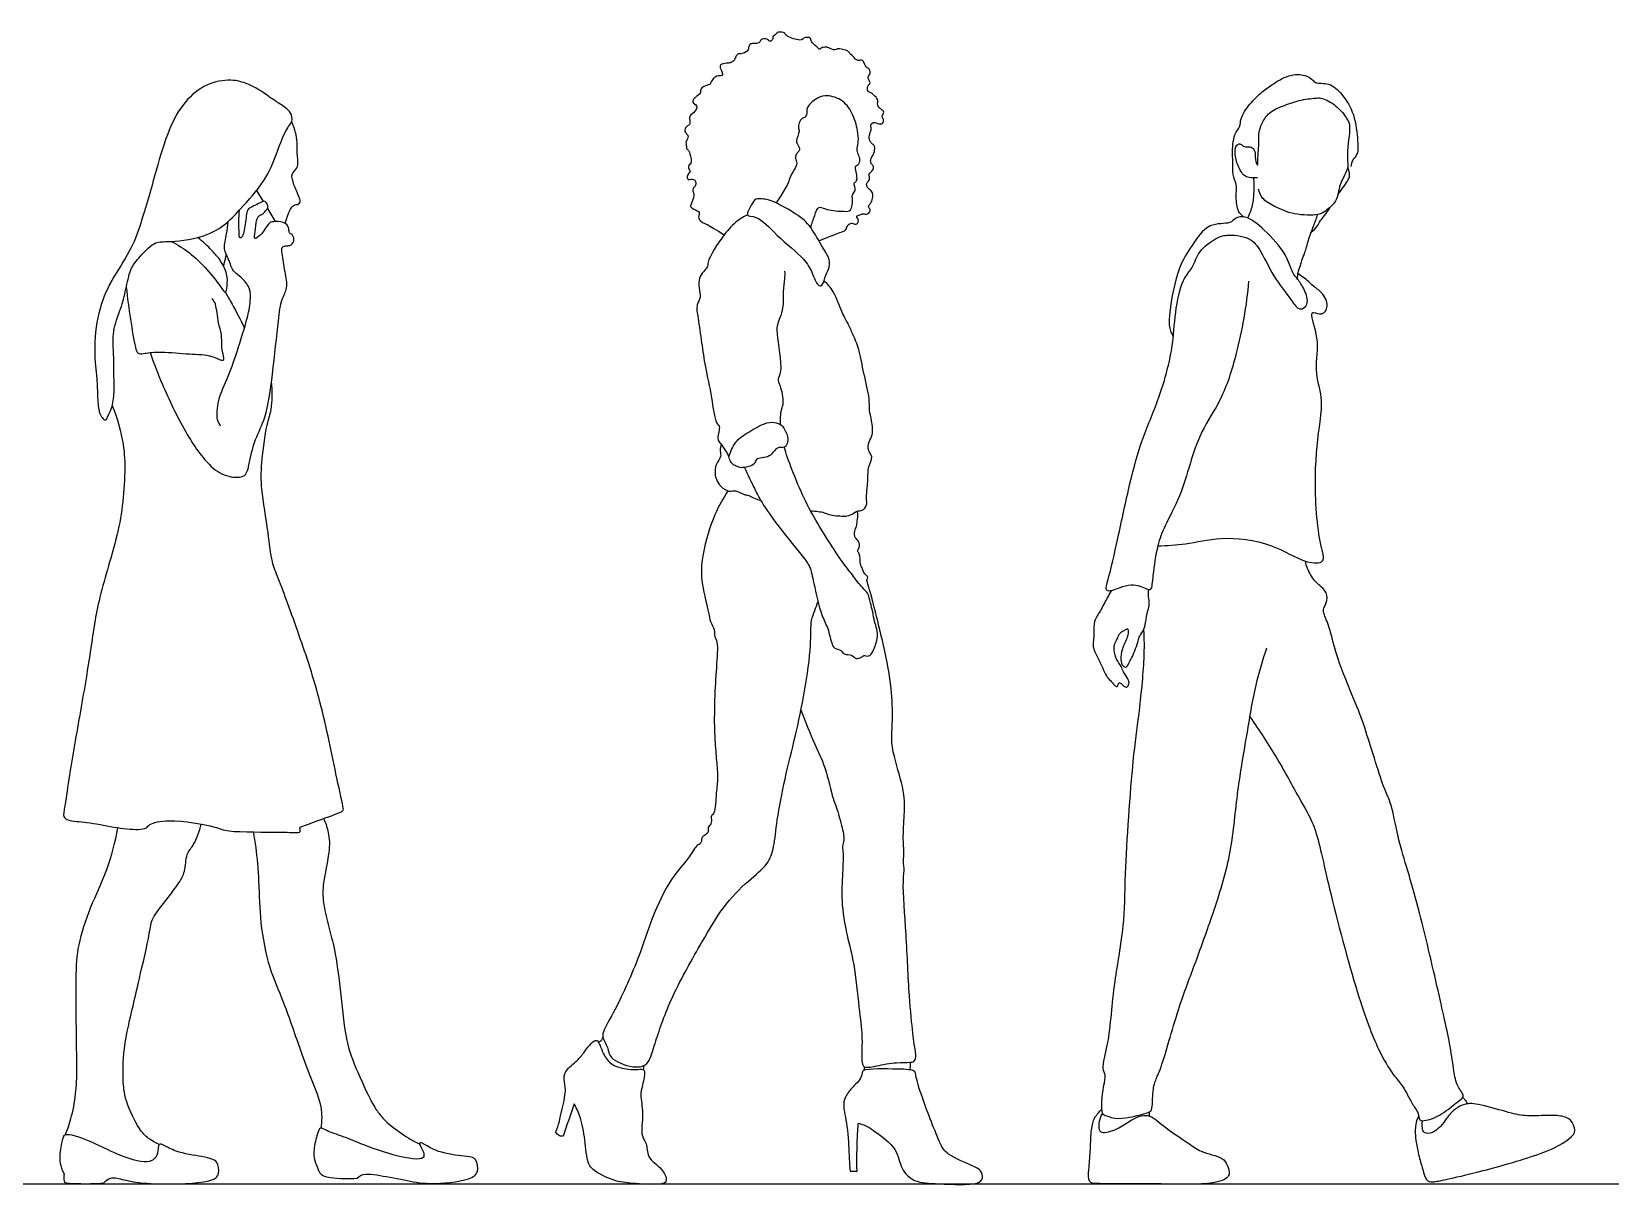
# Model space of a CAD drawing. Header units: millimetres. Extents: x 71.6 to 121.6, y 1.1 to 34.5.
# Drawn here: x 80.25 to 82.641, y 9.085 to 10.832 of the extents above; entities that cross this region are included whole.
import ezdxf

# ---------------------------------------------------------------- set-up
doc = ezdxf.new("R2010")
doc.units = ezdxf.units.MM

msp = doc.modelspace()

# ---------------------------------------------------------------- linework, layer by layer
for p, q in [((81.1764, 9.26), (81.1777, 9.2669)), ((81.5115, 9.2593), (81.5115, 9.2643)), ((78.4179, 9.0872), (87.1405, 9.0872))]:
    msp.add_line(p, q)
for points in [[(80.5903, 10.5913), (80.6004, 10.5747)], [(80.6068, 10.5641), (80.6188, 10.5442)]]:
    msp.add_lwpolyline(points)
for points, knots in [([(81.4421, 10.5153), (81.4756, 10.5289), (81.4836, 10.5297), (81.4844, 10.5376), (81.4913, 10.5441), (81.4987, 10.538), (81.5041, 10.5458), (81.4974, 10.5532), (81.5049, 10.5541), (81.5088, 10.5573), (81.5167, 10.5533), (81.5217, 10.5632), (81.5154, 10.566), (81.5221, 10.5738), (81.5229, 10.5768), (81.5254, 10.5885), (81.5188, 10.5928), (81.5156, 10.5957), (81.5144, 10.6007), (81.5148, 10.6034), (81.5195, 10.6063), (81.5188, 10.6135), (81.5172, 10.6166), (81.5254, 10.622), (81.5253, 10.6289), (81.5201, 10.6324), (81.5207, 10.6402), (81.5252, 10.6452), (81.5274, 10.6546), (81.5268, 10.6593), (81.5224, 10.6625), (81.5187, 10.6664), (81.5181, 10.6738), (81.5201, 10.6788), (81.5222, 10.6847), (81.5197, 10.6902), (81.5253, 10.6961), (81.5326, 10.691), (81.5412, 10.6932), (81.54, 10.7003), (81.5368, 10.7036), (81.5427, 10.7105), (81.5367, 10.714), (81.5334, 10.7169), (81.5307, 10.7205), (81.5318, 10.7248), (81.531, 10.731), (81.5241, 10.7372), (81.5215, 10.7396), (81.5153, 10.7406), (81.5157, 10.7503), (81.5198, 10.7527), (81.5201, 10.7563), (81.5167, 10.7599), (81.5171, 10.7655), (81.5202, 10.7666), (81.5197, 10.7763), (81.5149, 10.7771), (81.5126, 10.7799), (81.5106, 10.7846), (81.5088, 10.789), (81.5047, 10.7887), (81.502, 10.7876), (81.4968, 10.7902), (81.4963, 10.7928), (81.4884, 10.7988), (81.4877, 10.8028), (81.4694, 10.8079), (81.4672, 10.8022), (81.4569, 10.8082), (81.4529, 10.8083), (81.4454, 10.808), (81.4439, 10.8036), (81.4387, 10.8096), (81.4298, 10.816), (81.4304, 10.8232), (81.4241, 10.8231), (81.4198, 10.8229), (81.4171, 10.8187), (81.4085, 10.8188), (81.3909, 10.826), (81.3917, 10.83), (81.3793, 10.8328), (81.3772, 10.8263), (81.3716, 10.8258), (81.3738, 10.8212), (81.3678, 10.8154), (81.3653, 10.8206), (81.358, 10.8214), (81.3543, 10.8198), (81.3518, 10.8134), (81.3434, 10.814), (81.3374, 10.8134), (81.3353, 10.8078), (81.3363, 10.8035), (81.3259, 10.797), (81.3195, 10.7996), (81.3159, 10.7934), (81.3144, 10.7879), (81.3082, 10.7842), (81.3025, 10.7841), (81.2928, 10.7826), (81.2918, 10.7772), (81.3005, 10.7631), (81.2862, 10.7667), (81.278, 10.7556), (81.2786, 10.7516), (81.2699, 10.7503), (81.2625, 10.7458), (81.2635, 10.7384), (81.2572, 10.7338), (81.2542, 10.7319), (81.2484, 10.7238), (81.2606, 10.7206), (81.2526, 10.7076), (81.244, 10.704), (81.2486, 10.6913), (81.2429, 10.6896), (81.2392, 10.685), (81.239, 10.6803), (81.2409, 10.678), (81.2459, 10.6738), (81.2412, 10.6658), (81.2407, 10.6647), (81.2416, 10.6553), (81.2429, 10.6537), (81.2448, 10.6516), (81.2473, 10.6474), (81.2505, 10.6312), (81.2449, 10.6313), (81.2443, 10.6238), (81.2474, 10.6211), (81.246, 10.6178), (81.2415, 10.6131), (81.2445, 10.6061), (81.2483, 10.6099), (81.2577, 10.6062), (81.255, 10.5969), (81.2512, 10.595), (81.2506, 10.5898), (81.2553, 10.5846), (81.2479, 10.5692), (81.2475, 10.5669), (81.2527, 10.5627), (81.2633, 10.5589), (81.2584, 10.5512), (81.2644, 10.5415), (81.2734, 10.5409), (81.2988, 10.5242)], [0, 0, 0, 0, 0.194335, 0.359377, 0.530588, 0.696871, 0.853548, 1.017464, 1.154185, 1.293759, 1.457902, 1.63047, 1.761334, 1.936665, 2.060162, 2.261195, 2.424222, 2.552788, 2.688368, 2.785561, 2.921889, 3.081574, 3.184745, 3.365237, 3.515908, 3.661652, 3.821337, 3.984479, 4.17349, 4.303403, 4.441477, 4.584384, 4.747286, 4.891772, 5.043281, 5.187219, 5.336578, 5.511908, 5.676311, 5.823962, 5.947407, 6.107957, 6.250411, 6.38565, 6.509917, 6.634398, 6.787741, 6.972413, 7.09074, 7.228265, 7.403376, 7.531991, 7.637764, 7.772979, 7.907668, 8.010592, 8.186053, 8.312962, 8.426165, 8.567424, 8.695862, 8.810056, 8.918209, 9.056463, 9.158024, 9.342977, 9.47356, 9.724595, 9.850706, 10.045452, 10.181742, 10.341893, 10.446569, 10.599177, 10.808474, 10.952274, 11.090969, 11.218689, 11.341384, 11.522189, 11.783543, 11.889068, 12.084731, 12.234189, 12.356166, 12.476097, 12.628147, 12.753052, 12.915284, 13.036205, 13.184643, 13.356466, 13.504246, 13.642038, 13.765264, 13.967543, 14.119099, 14.269047, 14.418431, 14.574958, 14.729115, 14.911458, 15.04392, 15.255146, 15.441552, 15.661234, 15.768997, 15.941466, 16.1175, 16.274217, 16.43532, 16.563001, 16.727199, 16.900188, 17.111527, 17.292831, 17.491853, 17.624067, 17.772504, 17.899387, 18.004913, 18.150371, 18.323397, 18.404262, 18.588855, 18.680876, 18.775526, 18.920554, 19.155964, 19.270323, 19.424233, 19.543005, 19.649903, 19.805214, 19.945959, 20.065072, 20.238305, 20.410129, 20.534354, 20.661437, 20.817964, 21.064821, 21.151295, 21.306519, 21.497375, 21.654941, 21.848303, 22.054958, 22.054958, 22.054958, 22.054958]), ([(82.0856, 10.5515), (82.0826, 10.5539), (82.0763, 10.5593), (82.0736, 10.5817), (82.076, 10.6002), (82.0682, 10.6152), (82.0701, 10.6318), (82.0682, 10.6468), (82.0699, 10.6762), (82.0813, 10.688), (82.08, 10.7007), (82.095, 10.7233), (82.1113, 10.7392), (82.1288, 10.7518), (82.1528, 10.767), (82.1786, 10.7679), (82.1904, 10.7586), (82.195, 10.7529), (82.2165, 10.7552), (82.236, 10.7368), (82.2547, 10.7068), (82.2585, 10.6678), (82.2596, 10.6463), (82.2503, 10.6383), (82.2485, 10.6311), (82.2478, 10.6277)], [0, 0, 0, 0, 0.190289, 0.45293, 0.699495, 0.925202, 1.149266, 1.374827, 1.677495, 1.89606, 2.087034, 2.376014, 2.649669, 2.911313, 3.212734, 3.49387, 3.70214, 3.846381, 4.091231, 4.377617, 4.715246, 5.07175, 5.324423, 5.510761, 5.693672, 5.693672, 5.693672, 5.693672]), ([(80.6439, 10.6951), (80.641, 10.6911), (80.6319, 10.6786), (80.6205, 10.6452), (80.6045, 10.6053), (80.5663, 10.564), (80.5463, 10.5412), (80.5102, 10.5183), (80.4557, 10.513), (80.4346, 10.5146), (80.4113, 10.4883), (80.3983, 10.4724), (80.3927, 10.4408), (80.3852, 10.4122), (80.3713, 10.3782), (80.3742, 10.3468), (80.3742, 10.3177), (80.3749, 10.293), (80.374, 10.2673), (80.3655, 10.2497), (80.3615, 10.2416), (80.3565, 10.2476), (80.3512, 10.2549), (80.3494, 10.2794), (80.349, 10.3074), (80.3432, 10.3488), (80.349, 10.407), (80.369, 10.455), (80.3998, 10.4993), (80.4159, 10.5418), (80.4385, 10.622), (80.4555, 10.6819), (80.4796, 10.7261), (80.5132, 10.7537), (80.5512, 10.7605), (80.5777, 10.7535), (80.601, 10.7397), (80.6183, 10.7266), (80.6339, 10.7182), (80.646, 10.7066), (80.6439, 10.6951)], [0, 0, 0, 0, 0.253078, 0.596252, 0.983677, 1.41422, 1.734006, 2.109849, 2.535089, 2.7968, 3.124712, 3.393022, 3.712623, 4.03455, 4.38138, 4.707033, 5.018443, 5.30798, 5.602476, 5.861954, 6.006544, 6.140374, 6.315742, 6.595663, 6.906399, 7.280266, 7.722497, 8.144039, 8.561361, 8.955547, 9.483741, 9.948918, 10.353628, 10.729981, 11.081683, 11.382764, 11.683095, 11.951161, 12.203883, 12.456278, 12.456278, 12.456278, 12.456278]), ([(81.4298, 10.5351), (81.4313, 10.5413), (81.4359, 10.552), (81.4406, 10.5695), (81.4552, 10.5606), (81.4793, 10.5599), (81.4921, 10.5592), (81.494, 10.5776), (81.4919, 10.5842), (81.4975, 10.5902), (81.4972, 10.5965), (81.4944, 10.6027), (81.5001, 10.6051), (81.5001, 10.6124), (81.4985, 10.6215), (81.4964, 10.6283), (81.5044, 10.6308), (81.505, 10.641), (81.5003, 10.6477), (81.5, 10.656), (81.5026, 10.6664), (81.5014, 10.6829), (81.4937, 10.7095), (81.4774, 10.7305), (81.4518, 10.7368), (81.4383, 10.7306), (81.43, 10.7244), (81.4226, 10.7149), (81.4247, 10.7079), (81.4212, 10.701), (81.4164, 10.7012), (81.4119, 10.6939), (81.4105, 10.6862), (81.4139, 10.6813), (81.4069, 10.666), (81.409, 10.6627), (81.4144, 10.6542), (81.411, 10.6498), (81.4074, 10.6459), (81.406, 10.6398), (81.4103, 10.6325), (81.4045, 10.622), (81.3971, 10.6099), (81.3961, 10.6002), (81.3773, 10.5725)], [0, 0, 0, 0, 0.27506, 0.506822, 0.732852, 1.048886, 1.251707, 1.499739, 1.664604, 1.831251, 1.98879, 2.137595, 2.271635, 2.433602, 2.630945, 2.780876, 2.940771, 3.126748, 3.305609, 3.480873, 3.682374, 3.935877, 4.265495, 4.587195, 4.897007, 5.130403, 5.334443, 5.543083, 5.708285, 5.867888, 5.994715, 6.171697, 6.342303, 6.490189, 6.735425, 6.861545, 7.049495, 7.186793, 7.331233, 7.480704, 7.652732, 7.861611, 8.104197, 8.323255, 8.323255, 8.323255, 8.323255]), ([(82.1066, 10.6105), (82.0952, 10.6098), (82.0854, 10.6125), (82.0764, 10.6287), (82.0716, 10.6465), (82.0735, 10.6607), (82.0817, 10.663), (82.0849, 10.6571), (82.092, 10.6579), (82.099, 10.6567), (82.1037, 10.6504), (82.1024, 10.6396), (82.1079, 10.6232), (82.1069, 10.6472), (82.1093, 10.6584), (82.1076, 10.6766), (82.113, 10.6935), (82.124, 10.711), (82.148, 10.7205), (82.1717, 10.7292), (82.1966, 10.7313), (82.2047, 10.7318), (82.227, 10.7206), (82.2429, 10.6998), (82.2482, 10.6879), (82.2411, 10.6468), (82.2445, 10.6292), (82.2415, 10.6193), (82.2296, 10.5998), (82.2284, 10.5748), (82.2098, 10.56), (82.1986, 10.5532), (82.1611, 10.5539), (82.1333, 10.5664), (82.1129, 10.5781), (82.1094, 10.5886), (82.1083, 10.5934)], [0, 0, 0, 0, 0.20373, 0.447618, 0.700919, 0.907454, 1.048486, 1.181938, 1.329959, 1.481522, 1.630555, 1.833043, 2.007846, 2.234205, 2.450923, 2.689427, 2.932157, 3.187953, 3.476069, 3.775844, 4.055937, 4.218572, 4.499758, 4.792754, 5.001038, 5.369753, 5.613972, 5.790129, 6.061774, 6.349794, 6.616645, 6.825035, 7.168822, 7.496512, 7.767398, 7.990362, 7.990362, 7.990362, 7.990362]), ([(80.6336, 10.5416), (80.642, 10.5698), (80.6503, 10.5691), (80.6575, 10.5722), (80.6553, 10.5816), (80.6502, 10.5912), (80.6443, 10.6077), (80.6437, 10.6149), (80.6473, 10.621), (80.6544, 10.6275), (80.6517, 10.6434), (80.6524, 10.6638), (80.65, 10.679), (80.6463, 10.69), (80.6439, 10.6951)], [0, 0, 0, 0, 0.260306, 0.457079, 0.67448, 0.943923, 1.268515, 1.472522, 1.671479, 1.900465, 2.203533, 2.559483, 2.865863, 3.186785, 3.186785, 3.186785, 3.186785]), ([(82.2283, 10.5853), (82.2397, 10.6), (82.2453, 10.6088), (82.2475, 10.6167), (82.2434, 10.6267)], [0, 0, 0, 0, 0.5184511, 0.9864705, 0.9864705, 0.9864705, 0.9864705]), ([(82.0918, 10.5498), (82.0949, 10.5559), (82.0999, 10.5687), (82.1017, 10.5886), (82.1017, 10.5997), (82.1013, 10.6095)], [0, 0, 0, 0, 0.306552, 0.6116712, 0.8645772, 0.8645772, 0.8645772, 0.8645772]), ([(80.4294, 10.3458), (80.4349, 10.3296), (80.4471, 10.2972), (80.4807, 10.2258), (80.5179, 10.1726), (80.5459, 10.157), (80.5756, 10.156), (80.5791, 10.1797), (80.588, 10.2159), (80.606, 10.2485), (80.6151, 10.3134), (80.6231, 10.3912), (80.6271, 10.4259), (80.6388, 10.4436), (80.6332, 10.468), (80.6295, 10.4938), (80.628, 10.5061), (80.6345, 10.5077), (80.6414, 10.5073), (80.6485, 10.514), (80.646, 10.5243), (80.6395, 10.5266), (80.6399, 10.5332), (80.6352, 10.5436), (80.6191, 10.5445), (80.6096, 10.5436), (80.6029, 10.5321), (80.5969, 10.5238), (80.5859, 10.5158), (80.5884, 10.5265), (80.5892, 10.5417), (80.5923, 10.5536), (80.6005, 10.5549), (80.6052, 10.5622), (80.6086, 10.5659), (80.6054, 10.5735), (80.6014, 10.576), (80.5933, 10.5709), (80.584, 10.5671), (80.5758, 10.5625), (80.5752, 10.5522), (80.5714, 10.529), (80.5692, 10.5212), (80.564, 10.518), (80.5642, 10.5287), (80.5632, 10.5441), (80.5641, 10.5561), (80.5648, 10.5621)], [0, 0, 0, 0, 0.411122, 0.923703, 1.38326, 1.702989, 1.981155, 2.235496, 2.584592, 2.931747, 3.397542, 3.911688, 4.243254, 4.491164, 4.774896, 5.073139, 5.236198, 5.366562, 5.514746, 5.695333, 5.870573, 6.006804, 6.144185, 6.325999, 6.548081, 6.720808, 6.919762, 7.117304, 7.290052, 7.436027, 7.673136, 7.863292, 8.016748, 8.181058, 8.304776, 8.459061, 8.572447, 8.741607, 8.929698, 9.092815, 9.273083, 9.553251, 9.718418, 9.821798, 9.981412, 10.21502, 10.459508, 10.459508, 10.459508, 10.459508]), ([(81.3341, 10.5546), (81.3329, 10.5574), (81.3406, 10.5699), (81.3453, 10.5808), (81.3667, 10.5773), (81.3772, 10.5729), (81.4093, 10.5559), (81.431, 10.5371), (81.447, 10.5053), (81.4595, 10.4887), (81.4581, 10.4712), (81.4517, 10.4646), (81.4489, 10.4461), (81.4393, 10.447), (81.4319, 10.4683), (81.4203, 10.4893), (81.3784, 10.5215), (81.3514, 10.5538), (81.3353, 10.552), (81.3341, 10.5546)], [0, 0, 0, 0, 0.227415, 0.421674, 0.665878, 0.871141, 1.207163, 1.523351, 1.861143, 2.121943, 2.343851, 2.523348, 2.754929, 2.889146, 3.147504, 3.433093, 3.852266, 4.225014, 4.433439, 4.433439, 4.433439, 4.433439]), ([(81.3341, 10.5546), (81.3286, 10.5518), (81.317, 10.5447), (81.2986, 10.5264), (81.2716, 10.4839), (81.2756, 10.4746), (81.255, 10.4599), (81.2658, 10.4293), (81.2557, 10.4186), (81.2595, 10.3966), (81.2648, 10.3598), (81.2698, 10.324), (81.2802, 10.28), (81.2845, 10.2391), (81.2944, 10.2338), (81.285, 10.2122), (81.295, 10.2081), (81.3059, 10.1888)], [0, 0, 0, 0, 0.272777, 0.610287, 1.048134, 1.227093, 1.512021, 1.850852, 2.074225, 2.36031, 2.748348, 3.131584, 3.570311, 3.96226, 4.146646, 4.42031, 4.628694, 4.628694, 4.628694, 4.628694]), ([(82.0931, 10.4541), (82.0904, 10.4172), (82.0765, 10.3458), (82.0538, 10.2753), (82.0201, 10.2273), (82.0041, 10.1771), (81.9908, 10.1295), (81.966, 10.084), (81.9546, 10.0541), (81.948, 10.0115), (81.9465, 9.9852), (81.9381, 9.9878), (81.9149, 9.9993), (81.8856, 9.9835), (81.8757, 9.9857), (81.8819, 10.0066), (81.8961, 10.0674), (81.9126, 10.1478), (81.9313, 10.2155), (81.9598, 10.2797), (81.9792, 10.3524), (81.981, 10.4044), (81.9914, 10.4563), (82.0091, 10.4735), (82.0164, 10.4999), (82.0429, 10.5193), (82.0596, 10.5252), (82.0958, 10.522), (82.1129, 10.4987), (82.133, 10.4557), (82.1574, 10.4273), (82.1693, 10.4076), (82.186, 10.419), (82.178, 10.442), (82.1678, 10.4571), (82.1587, 10.467), (82.1505, 10.4968), (82.1184, 10.5312), (82.0903, 10.5542), (82.0726, 10.5503), (82.0653, 10.5395), (82.0304, 10.5439), (82.0066, 10.506), (81.9855, 10.4756), (81.9723, 10.4085), (81.9719, 10.3817), (81.9791, 10.3701)], [0, 0, 0, 0, 0.598266, 1.086083, 1.514649, 1.929271, 2.338332, 2.746901, 3.075595, 3.462122, 3.729855, 3.861051, 4.147827, 4.474886, 4.617102, 4.85065, 5.310047, 5.840451, 6.321986, 6.804298, 7.293177, 7.711716, 8.113779, 8.388265, 8.679362, 8.995005, 9.238208, 9.56294, 9.861863, 10.254611, 10.611921, 10.854751, 11.058079, 11.326022, 11.571086, 11.772301, 12.078708, 12.477237, 12.813288, 13.030282, 13.219271, 13.529871, 13.89187, 14.247954, 14.7175, 15.041706, 15.041706, 15.041706, 15.041706]), ([(82.1671, 10.4574), (82.1681, 10.4685), (82.1713, 10.4753), (82.1735, 10.4859), (82.1791, 10.4974), (82.1833, 10.516), (82.1915, 10.5372), (82.1958, 10.5491), (82.1981, 10.5551)], [0, 0, 0, 0, 0.20453, 0.412564, 0.63674, 0.914039, 1.217006, 1.493761, 1.493761, 1.493761, 1.493761]), ([(82.188, 10.5281), (82.1914, 10.5307), (82.1979, 10.5369), (82.2012, 10.5461), (82.2104, 10.5551), (82.2168, 10.5659)], [0, 0, 0, 0, 0.2542352, 0.4814205, 0.7748994, 0.7748994, 0.7748994, 0.7748994]), ([(80.536, 10.2346), (80.5341, 10.2377), (80.5296, 10.2446), (80.5313, 10.2755), (80.5487, 10.3106), (80.5626, 10.3522), (80.5794, 10.4059), (80.5817, 10.4297), (80.5802, 10.4466), (80.5653, 10.4619), (80.5551, 10.4686), (80.5514, 10.4773), (80.5481, 10.4886), (80.5391, 10.5028), (80.5461, 10.5259), (80.5466, 10.5379), (80.5473, 10.5441)], [0, 0, 0, 0, 0.189282, 0.496075, 0.855764, 1.243974, 1.673164, 1.950149, 2.177307, 2.4372, 2.636203, 2.805712, 3.00116, 3.229423, 3.50322, 3.750294, 3.750294, 3.750294, 3.750294]), ([(80.4609, 10.5142), (80.4707, 10.5093), (80.4897, 10.4977), (80.5151, 10.4728), (80.5359, 10.4471), (80.5438, 10.4335), (80.5462, 10.4484), (80.5468, 10.4652), (80.5365, 10.4854), (80.5229, 10.5006), (80.5092, 10.514), (80.5017, 10.5201)], [0, 0, 0, 0, 0.327442, 0.673675, 1.012062, 1.186912, 1.364509, 1.608555, 1.874894, 2.135916, 2.443451, 2.443451, 2.443451, 2.443451]), ([(80.5403, 10.4774), (80.5415, 10.4806), (80.5434, 10.4871), (80.5442, 10.4921), (80.5445, 10.4946)], [0, 0, 0, 0, 0.1827939, 0.3401007, 0.3401007, 0.3401007, 0.3401007]), ([(81.384, 10.237), (81.3838, 10.2444), (81.3847, 10.2598), (81.3901, 10.2697), (81.3848, 10.295), (81.379, 10.3065), (81.3888, 10.3174), (81.3781, 10.3756), (81.3793, 10.3892), (81.3903, 10.4134), (81.3875, 10.4374), (81.3911, 10.4572), (81.391, 10.4653), (81.3909, 10.4693)], [0, 0, 0, 0, 0.270148, 0.46513, 0.750423, 0.944641, 1.146021, 1.577605, 1.804246, 2.08646, 2.371982, 2.625382, 2.822605, 2.822605, 2.822605, 2.822605]), ([(81.4298, 10.1062), (81.4336, 10.1062), (81.441, 10.1055), (81.4506, 10.1039), (81.4576, 10.0997), (81.4797, 10.0978), (81.49, 10.0989), (81.4994, 10.1069), (81.5084, 10.106), (81.5159, 10.1144), (81.5134, 10.1275), (81.5175, 10.1546), (81.5157, 10.1724), (81.5253, 10.1884), (81.516, 10.1967), (81.5171, 10.2117), (81.525, 10.221), (81.5227, 10.2431), (81.518, 10.2588), (81.5198, 10.2772), (81.5096, 10.3145), (81.5043, 10.3498), (81.4939, 10.3732), (81.4866, 10.3902), (81.4766, 10.4064), (81.4657, 10.4393), (81.4552, 10.4495), (81.45, 10.4545)], [0, 0, 0, 0, 0.193678, 0.367191, 0.532237, 0.798321, 0.986549, 1.178385, 1.344814, 1.516932, 1.722701, 2.021857, 2.270716, 2.49672, 2.680776, 2.890196, 3.086988, 3.349649, 3.58205, 3.822548, 4.178281, 4.526815, 4.813186, 5.053923, 5.305478, 5.6385, 5.906054, 5.906054, 5.906054, 5.906054]), ([(81.9557, 10.0531), (81.9697, 10.0538), (81.9988, 10.055), (82.0516, 10.0685), (82.1277, 10.0597), (82.1754, 10.0269), (82.212, 10.0264), (82.1985, 10.0602), (82.1908, 10.1594), (82.2012, 10.2389), (82.2059, 10.2774), (82.1918, 10.3206), (82.2024, 10.3652), (82.1855, 10.4042), (82.1925, 10.4077), (82.2051, 10.4008), (82.2158, 10.417), (82.2052, 10.4376), (82.1908, 10.446), (82.1841, 10.4537), (82.1732, 10.4618), (82.1675, 10.4654)], [0, 0, 0, 0, 0.37202, 0.793697, 1.292344, 1.734641, 2.016903, 2.303085, 2.887173, 3.406453, 3.750789, 4.119673, 4.514076, 4.856853, 4.969782, 5.164559, 5.379021, 5.642201, 5.868939, 6.049865, 6.304335, 6.304335, 6.304335, 6.304335]), ([(80.3931, 10.4448), (80.3948, 10.4286), (80.3988, 10.3986), (80.406, 10.3558), (80.4097, 10.3436), (80.4205, 10.3444), (80.4426, 10.3484), (80.4838, 10.3431), (80.5179, 10.3438), (80.5361, 10.3339), (80.543, 10.3343), (80.5365, 10.3515), (80.5388, 10.3741), (80.5315, 10.3899), (80.5299, 10.4198), (80.525, 10.4251), (80.5231, 10.4278)], [0, 0, 0, 0, 0.400634, 0.77562, 0.956251, 1.121768, 1.39243, 1.765748, 2.107043, 2.358465, 2.467067, 2.690301, 2.966074, 3.211247, 3.516164, 3.697619, 3.697619, 3.697619, 3.697619]), ([(80.5431, 10.4374), (80.5466, 10.4313), (80.5536, 10.4191), (80.5661, 10.3954), (80.5721, 10.3834)], [0, 0, 0, 0, 0.2630415, 0.6264833, 0.6264833, 0.6264833, 0.6264833]), ([(80.3718, 10.2653), (80.3796, 10.2468), (80.3901, 10.2073), (80.3915, 10.1656), (80.3877, 10.112), (80.3784, 10.0609), (80.3487, 9.9686), (80.3392, 9.8928), (80.3229, 9.798), (80.3059, 9.7037), (80.3007, 9.6601), (80.2965, 9.6431), (80.3057, 9.6364), (80.3353, 9.6354), (80.3727, 9.6271), (80.4095, 9.6228), (80.4235, 9.6255), (80.429, 9.6333), (80.4593, 9.6409), (80.5292, 9.6288), (80.5462, 9.6191), (80.6266, 9.6207), (80.6518, 9.6187), (80.6577, 9.6202), (80.6547, 9.6276), (80.6622, 9.6291), (80.6886, 9.6399), (80.7222, 9.6504), (80.7219, 9.6574), (80.7102, 9.7084), (80.6883, 9.82), (80.6568, 9.9139), (80.6247, 10.0022), (80.6128, 10.0288), (80.6086, 10.0741), (80.5969, 10.1399), (80.5975, 10.1765), (80.6051, 10.2373), (80.6141, 10.2581), (80.615, 10.2881), (80.6132, 10.3022)], [0, 0, 0, 0, 0.444933, 0.817739, 1.22721, 1.646274, 2.204048, 2.711182, 3.276266, 3.843107, 4.218302, 4.434886, 4.60121, 4.905889, 5.274969, 5.623, 5.8248, 5.983559, 6.296365, 6.772356, 7.047643, 7.555972, 7.845512, 7.953148, 8.088692, 8.218907, 8.538092, 8.868715, 8.986701, 9.377045, 9.999633, 10.59242, 11.133779, 11.437464, 11.818945, 12.28489, 12.647345, 13.082397, 13.36474, 13.738584, 13.738584, 13.738584, 13.738584]), ([(81.3059, 10.1888), (81.3085, 10.1762), (81.3193, 10.174), (81.3238, 10.17), (81.3473, 10.1755), (81.3449, 10.1868), (81.3698, 10.1855), (81.3771, 10.2042), (81.3901, 10.201), (81.3936, 10.2063), (81.3973, 10.2157), (81.3903, 10.2297), (81.3863, 10.2367), (81.3738, 10.2412), (81.3589, 10.2394), (81.3356, 10.2254), (81.3149, 10.2127), (81.3079, 10.1945), (81.3059, 10.1888)], [0, 0, 0, 0, 0.224377, 0.387561, 0.666594, 0.831562, 1.10669, 1.363708, 1.561751, 1.703203, 1.893924, 2.133289, 2.308911, 2.521532, 2.758873, 3.079079, 3.388393, 3.689717, 3.689717, 3.689717, 3.689717]), ([(81.294, 10.2083), (81.2933, 10.2045), (81.292, 10.1968), (81.2951, 10.1882), (81.2852, 10.1775), (81.2845, 10.162), (81.2866, 10.154), (81.2929, 10.1422), (81.3066, 10.1344), (81.3159, 10.1385), (81.329, 10.1301), (81.336, 10.1308), (81.3455, 10.1241), (81.354, 10.1223)], [0, 0, 0, 0, 0.206943, 0.379962, 0.602499, 0.836419, 1.011757, 1.230975, 1.461213, 1.646511, 1.873211, 2.040314, 2.270483, 2.270483, 2.270483, 2.270483]), ([(81.5265, 9.9386), (81.5257, 9.9435), (81.5239, 9.9534), (81.5205, 9.9668), (81.517, 9.9826), (81.5076, 9.9897), (81.4923, 10.0104), (81.4769, 10.0295), (81.4516, 10.0685), (81.4291, 10.1059), (81.4106, 10.1447), (81.3948, 10.1862), (81.3914, 10.1972), (81.3898, 10.2026)], [0, 0, 0, 0, 0.221108, 0.438086, 0.660364, 0.854865, 1.138059, 1.427816, 1.815465, 2.197471, 2.579686, 2.956048, 3.190364, 3.190364, 3.190364, 3.190364]), ([(81.3296, 10.1719), (81.3342, 10.1613), (81.3446, 10.1401), (81.3538, 10.1215), (81.3768, 10.0877), (81.4141, 10.0416), (81.4294, 10.0228), (81.4345, 9.9965), (81.4451, 9.9477), (81.4563, 9.9303), (81.4615, 9.9039), (81.4658, 9.8977), (81.4763, 9.8958), (81.4801, 9.8879), (81.4927, 9.8896), (81.4974, 9.8805), (81.5081, 9.8848), (81.5099, 9.8882), (81.5188, 9.8846), (81.5246, 9.894), (81.5321, 9.9127), (81.5301, 9.9271), (81.528, 9.9349), (81.5265, 9.9386)], [0, 0, 0, 0, 0.338412, 0.597589, 0.964824, 1.409896, 1.684656, 1.979256, 2.380542, 2.653632, 2.940172, 3.091707, 3.267854, 3.42588, 3.613666, 3.779407, 3.954891, 4.059538, 4.213683, 4.389678, 4.648237, 4.866052, 5.062608, 5.062608, 5.062608, 5.062608]), ([(81.3045, 10.1366), (81.297, 10.1251), (81.2832, 10.1014), (81.2641, 10.0405), (81.2631, 9.9969), (81.2759, 9.9529), (81.2766, 9.9394), (81.2855, 9.9264), (81.2828, 9.9176), (81.2897, 9.9093), (81.287, 9.8695), (81.2808, 9.7756), (81.2908, 9.7037), (81.2867, 9.685), (81.2853, 9.6466), (81.2777, 9.6457), (81.2809, 9.6363), (81.2772, 9.6295), (81.2734, 9.6274), (81.2759, 9.6194), (81.2692, 9.6147), (81.264, 9.6128), (81.2646, 9.6016), (81.2562, 9.6008), (81.2454, 9.5791), (81.216, 9.5495), (81.1878, 9.4877), (81.171, 9.4318), (81.1365, 9.3543), (81.1148, 9.3188), (81.1145, 9.3078), (81.1243, 9.2916), (81.1243, 9.2761), (81.1602, 9.2618), (81.18, 9.2659), (81.1877, 9.2784), (81.1959, 9.3069), (81.2189, 9.3734), (81.2648, 9.4525), (81.2952, 9.5061), (81.3337, 9.5459), (81.3658, 9.5699), (81.375, 9.5983), (81.3781, 9.6373), (81.3913, 9.7048), (81.4072, 9.7655), (81.4209, 9.8324), (81.4312, 9.9007), (81.4292, 9.9393), (81.4361, 9.9552), (81.4392, 9.9643), (81.4409, 9.9686)], [0, 0, 0, 0, 0.368814, 0.819501, 1.209236, 1.586574, 1.798242, 2.013892, 2.175532, 2.341435, 2.685607, 3.261127, 3.743982, 3.995907, 4.225643, 4.350376, 4.512016, 4.665934, 4.773956, 4.921864, 5.074162, 5.202273, 5.371774, 5.512173, 5.774431, 6.145467, 6.606085, 7.051166, 7.57858, 7.932093, 8.106388, 8.343692, 8.556374, 8.892802, 9.139618, 9.339548, 9.638098, 10.116421, 10.664675, 11.111955, 11.530176, 11.881962, 12.180102, 12.530732, 12.935691, 13.389372, 13.869621, 14.349552, 14.698283, 14.92814, 15.141844, 15.141844, 15.141844, 15.141844]), ([(81.4151, 9.8048), (81.4216, 9.7878), (81.4349, 9.7527), (81.4522, 9.7207), (81.463, 9.6708), (81.4677, 9.6619), (81.4771, 9.6297), (81.4815, 9.6086), (81.477, 9.5986), (81.4795, 9.5898), (81.4783, 9.5555), (81.4753, 9.5157), (81.4844, 9.4625), (81.4966, 9.4204), (81.5025, 9.3552), (81.5083, 9.3126), (81.5072, 9.2879), (81.507, 9.2773), (81.5083, 9.2658), (81.5139, 9.2627), (81.5312, 9.2663), (81.5588, 9.2718), (81.5795, 9.271), (81.5867, 9.272), (81.5907, 9.28), (81.5858, 9.3), (81.5845, 9.3169), (81.5782, 9.3766), (81.5753, 9.4613), (81.5682, 9.5424), (81.5724, 9.5651), (81.5693, 9.5737), (81.572, 9.587), (81.5693, 9.6057), (81.5713, 9.6429), (81.5736, 9.6761), (81.5583, 9.7259), (81.5514, 9.755), (81.554, 9.7844), (81.5535, 9.8345), (81.5438, 9.8908), (81.5181, 9.9937), (81.514, 10.0014), (81.518, 10.0062), (81.5108, 10.0104), (81.5079, 10.0205), (81.5045, 10.0251), (81.5051, 10.0417), (81.4994, 10.0456), (81.5046, 10.0508), (81.5031, 10.0606), (81.4963, 10.0652), (81.4958, 10.0756), (81.4999, 10.0831), (81.5, 10.0906), (81.5018, 10.0994), (81.5007, 10.1059)], [0, 0, 0, 0, 0.427186, 0.792502, 1.18931, 1.382511, 1.711566, 1.983979, 2.159643, 2.325856, 2.654676, 3.031347, 3.448486, 3.837219, 4.303564, 4.688452, 4.964996, 5.155749, 5.341738, 5.470601, 5.705942, 6.023085, 6.283594, 6.426222, 6.582094, 6.836492, 7.076815, 7.509953, 8.065693, 8.584571, 8.845225, 9.00886, 9.212417, 9.464603, 9.81236, 10.15378, 10.566358, 10.88167, 11.188879, 11.583926, 12.055032, 12.638183, 12.789108, 12.904477, 13.055116, 13.238589, 13.381295, 13.609873, 13.740328, 13.876903, 14.04942, 14.210599, 14.387475, 14.552956, 14.71467, 14.909332, 14.909332, 14.909332, 14.909332]), ([(82.0952, 9.7942), (82.1096, 9.7735), (82.1365, 9.7329), (82.1728, 9.6654), (82.1963, 9.6262), (82.2132, 9.5383), (82.2579, 9.3714), (82.2869, 9.2938), (82.3107, 9.2532), (82.3265, 9.2367), (82.336, 9.2178), (82.3449, 9.2019), (82.3508, 9.195), (82.3509, 9.1822), (82.3636, 9.1831), (82.3867, 9.1915), (82.4083, 9.2116), (82.4224, 9.2193), (82.4079, 9.2355), (82.4036, 9.26), (82.3991, 9.2974), (82.3796, 9.3821), (82.3483, 9.52), (82.3183, 9.61), (82.3107, 9.662), (82.2961, 9.6882), (82.2692, 9.7814), (82.2508, 9.8255), (82.2242, 9.8904), (82.2173, 9.9274), (82.2067, 9.9505), (82.2062, 9.9589), (82.2135, 9.9705), (82.2105, 9.9874), (82.1921, 9.9986), (82.1821, 10.0189), (82.18, 10.0264), (82.1791, 10.0302)], [0, 0, 0, 0, 0.498649, 0.992755, 1.375781, 1.909883, 2.546224, 3.071384, 3.452984, 3.721061, 3.98421, 4.226932, 4.399726, 4.580868, 4.756022, 5.044195, 5.362164, 5.557027, 5.791698, 6.07566, 6.424625, 6.95414, 7.505306, 8.06482, 8.464721, 8.780933, 9.333694, 9.75428, 10.22428, 10.584609, 10.860816, 11.018655, 11.222421, 11.445038, 11.708014, 11.976128, 12.171641, 12.171641, 12.171641, 12.171641]), ([(81.8849, 9.9853), (81.883, 9.9817), (81.8793, 9.9749), (81.8688, 9.9554), (81.8639, 9.9473), (81.8585, 9.939), (81.8586, 9.9222), (81.8587, 9.9135), (81.8569, 9.9023), (81.8591, 9.8952), (81.8649, 9.8835), (81.8722, 9.8684), (81.8772, 9.8564), (81.8836, 9.8495), (81.8896, 9.8426), (81.8935, 9.8393), (81.8962, 9.8431), (81.8959, 9.8469), (81.9009, 9.8449), (81.9037, 9.8407), (81.9093, 9.8381), (81.9129, 9.8448), (81.9109, 9.8524), (81.903, 9.8623), (81.9006, 9.8711), (81.8922, 9.8812), (81.8886, 9.8978), (81.8901, 9.9053), (81.8952, 9.9137), (81.8981, 9.9226), (81.9053, 9.9252), (81.91, 9.9289), (81.9113, 9.9253), (81.9101, 9.914), (81.9008, 9.8978), (81.8989, 9.8814), (81.9011, 9.8718), (81.9091, 9.868), (81.9127, 9.8788), (81.9175, 9.8847), (81.9264, 9.9099), (81.9274, 9.9162), (81.9354, 9.9262), (81.9368, 9.9368), (81.9404, 9.9554), (81.9434, 9.9651), (81.9414, 9.9762), (81.9415, 9.9833), (81.9416, 9.9869)], [0, 0, 0, 0, 0.200253, 0.466979, 0.64526, 0.820842, 1.05211, 1.22738, 1.413667, 1.568583, 1.773893, 2.01251, 2.217782, 2.393642, 2.568264, 2.682039, 2.792283, 2.887211, 2.99932, 3.134173, 3.258915, 3.396924, 3.556389, 3.757693, 3.929749, 4.136522, 4.369106, 4.526112, 4.703619, 4.874377, 5.032949, 5.157595, 5.243953, 5.432112, 5.68435, 5.916852, 6.091318, 6.23031, 6.400729, 6.574209, 6.863189, 7.016636, 7.209719, 7.402592, 7.649711, 7.833785, 8.021607, 8.209276, 8.209276, 8.209276, 8.209276]), ([(81.9342, 9.926), (81.9347, 9.9115), (81.9356, 9.883), (81.9267, 9.7939), (81.9167, 9.73), (81.9047, 9.5541), (81.9056, 9.4823), (81.8895, 9.3944), (81.8848, 9.3449), (81.8807, 9.3), (81.8693, 9.2629), (81.8773, 9.2518), (81.8724, 9.235), (81.8675, 9.1923), (81.8788, 9.1906), (81.8962, 9.1828), (81.938, 9.1943), (81.9485, 9.1975), (81.947, 9.2287), (81.9532, 9.247), (81.9624, 9.2659), (81.9865, 9.3547), (82.0129, 9.4221), (82.04, 9.4976), (82.0678, 9.5849), (82.0748, 9.6767), (82.0901, 9.7624), (82.1027, 9.842), (82.1146, 9.8804), (82.1209, 9.8991)], [0, 0, 0, 0, 0.37814, 0.901846, 1.390467, 2.137899, 2.648235, 3.174054, 3.58337, 3.987409, 4.331981, 4.519404, 4.763777, 5.124119, 5.282116, 5.531251, 5.905052, 6.079322, 6.383643, 6.635595, 6.89116, 7.442711, 7.948143, 8.454522, 9.002972, 9.553061, 10.090879, 10.602282, 11.043173, 11.043173, 11.043173, 11.043173]), ([(80.6921, 9.6406), (80.6948, 9.6346), (80.6992, 9.6213), (80.7031, 9.5923), (80.6891, 9.5393), (80.6918, 9.5102), (80.6997, 9.4747), (80.7097, 9.4416), (80.7178, 9.3797), (80.7245, 9.3041), (80.7422, 9.2582), (80.7666, 9.2058), (80.7783, 9.1906), (80.793, 9.1746), (80.821, 9.1561), (80.832, 9.1502), (80.8376, 9.1474)], [0, 0, 0, 0, 0.253539, 0.563716, 0.984145, 1.298918, 1.634286, 1.973714, 2.425221, 2.866432, 3.276195, 3.705076, 3.952081, 4.21587, 4.545546, 4.795156, 4.795156, 4.795156, 4.795156]), ([(80.3009, 9.1614), (80.3046, 9.1708), (80.3112, 9.19), (80.3182, 9.2305), (80.3184, 9.2708), (80.3162, 9.3978), (80.319, 9.4476), (80.3381, 9.507), (80.3658, 9.5622), (80.3763, 9.6051), (80.3803, 9.6266)], [0, 0, 0, 0, 0.316625, 0.670204, 1.047481, 1.686953, 2.106414, 2.544849, 2.998644, 3.462876, 3.462876, 3.462876, 3.462876]), ([(80.4433, 9.147), (80.4375, 9.1492), (80.4259, 9.156), (80.4114, 9.1703), (80.3917, 9.2124), (80.3878, 9.241), (80.3879, 9.2933), (80.4038, 9.3582), (80.4123, 9.3956), (80.4289, 9.4659), (80.4307, 9.4896), (80.454, 9.5169), (80.4727, 9.5424), (80.483, 9.5596), (80.483, 9.5874), (80.4967, 9.6004), (80.504, 9.6215), (80.5066, 9.6321)], [0, 0, 0, 0, 0.248357, 0.507976, 0.891027, 1.202756, 1.61443, 2.078642, 2.451625, 2.928835, 3.210203, 3.544287, 3.869032, 4.124809, 4.412706, 4.658242, 4.98621, 4.98621, 4.98621, 4.98621]), ([(80.5853, 9.6201), (80.5868, 9.6121), (80.59, 9.5955), (80.5943, 9.5424), (80.5952, 9.4831), (80.6082, 9.4138), (80.6313, 9.3656), (80.6576, 9.2861), (80.6738, 9.2451), (80.6903, 9.2044), (80.6893, 9.1824), (80.6881, 9.1718)], [0, 0, 0, 0, 0.28335, 0.694251, 1.145964, 1.62054, 2.045372, 2.512014, 2.89864, 3.27038, 3.593956, 3.593956, 3.593956, 3.593956]), ([(81.0717, 9.2086), (81.0751, 9.2021), (81.0815, 9.1881), (81.0888, 9.1547), (81.0905, 9.1178), (81.104, 9.1046), (81.1356, 9.0899), (81.1623, 9.0878), (81.205, 9.0852), (81.2134, 9.0924), (81.2053, 9.112), (81.1806, 9.1261), (81.1828, 9.149), (81.1713, 9.1594), (81.1775, 9.194), (81.171, 9.2215), (81.1747, 9.2351), (81.1807, 9.2606), (81.1707, 9.261), (81.1569, 9.2593), (81.1272, 9.2656), (81.1157, 9.2833), (81.11, 9.2996), (81.1036, 9.3092), (81.0847, 9.2839), (81.0759, 9.2728), (81.0535, 9.2569), (81.0584, 9.2366), (81.0586, 9.2196), (81.047, 9.173), (81.0447, 9.1683), (81.0436, 9.1657), (81.0447, 9.1635), (81.0483, 9.1595), (81.0528, 9.1593), (81.0548, 9.1596), (81.0604, 9.1759), (81.0661, 9.1923), (81.0717, 9.2086)], [0.70272, 0.70272, 0.70272, 0.70272, 0.969548, 1.305284, 1.643012, 1.879963, 2.203024, 2.515988, 2.877764, 3.03352, 3.274256, 3.570956, 3.82084, 4.028018, 4.356287, 4.65537, 4.878595, 5.145596, 5.28617, 5.501256, 5.806215, 6.063899, 6.301395, 6.447321, 6.73692, 6.974555, 7.251883, 7.488725, 7.737751, 8.122602, 8.286244, 8.286244, 8.286244, 8.440091, 8.580927, 8.580927, 8.580927, 8.988964, 8.988964, 8.988964, 8.988964]), ([(81.1083, 9.3018), (81.1102, 9.3027), (81.1135, 9.3053), (81.1148, 9.3077), (81.1154, 9.3089)], [0, 0, 0, 0, 0.1412612, 0.2539489, 0.2539489, 0.2539489, 0.2539489]), ([(81.5021, 9.1791), (81.5143, 9.1761), (81.5282, 9.1656), (81.5619, 9.1418), (81.5651, 9.11), (81.5873, 9.0884), (81.6229, 9.0879), (81.6814, 9.0843), (81.6917, 9.0953), (81.6876, 9.1088), (81.6747, 9.1148), (81.6354, 9.1314), (81.6254, 9.1482), (81.5984, 9.2168), (81.589, 9.2494), (81.5887, 9.2585), (81.5764, 9.2607), (81.5624, 9.2611), (81.5075, 9.2621), (81.5084, 9.2545), (81.5042, 9.2439), (81.4954, 9.2363), (81.4832, 9.222), (81.4775, 9.2067), (81.4866, 9.1738), (81.4876, 9.1306), (81.4889, 9.1146), (81.4894, 9.1067)], [0.862592, 0.862592, 0.862592, 0.862592, 1.13204, 1.504201, 1.826407, 2.126914, 2.485102, 2.928926, 3.124395, 3.319903, 3.542838, 3.914432, 4.18213, 4.685997, 5.030119, 5.180792, 5.361224, 5.609631, 6.025562, 6.150567, 6.33997, 6.543953, 6.794069, 7.021981, 7.361197, 7.749071, 8.034766, 8.034766, 8.034766, 8.034766]), ([(81.5804, 9.2599), (81.5808, 9.2622), (81.5811, 9.2668), (81.5809, 9.2699), (81.5807, 9.2714)], [0, 0, 0, 0, 0.1511675, 0.2738574, 0.2738574, 0.2738574, 0.2738574]), ([(82.4176, 9.2182), (82.4186, 9.2172), (82.4205, 9.2151), (82.4235, 9.2108), (82.4248, 9.2085)], [0, 0, 0, 0, 0.1175944, 0.2782539, 0.2782539, 0.2782539, 0.2782539]), ([(81.8717, 9.194), (81.8668, 9.1874), (81.8645, 9.169), (81.8732, 9.1628), (81.8987, 9.1713), (81.9148, 9.1851), (81.9424, 9.1957), (81.9619, 9.1748), (82.0032, 9.1489), (82.0191, 9.1352), (82.0541, 9.1283), (82.0608, 9.1165), (82.0672, 9.0997), (82.0457, 9.0858), (81.9697, 9.0872), (81.9264, 9.0875), (81.8649, 9.0873), (81.8501, 9.0887), (81.8511, 9.1106), (81.8537, 9.136), (81.8541, 9.1656), (81.858, 9.1852), (81.8629, 9.192), (81.8703, 9.1999)], [0, 0, 0, 0, 0.291811, 0.455769, 0.747014, 1.031234, 1.324459, 1.626818, 1.997445, 2.277857, 2.619477, 2.83388, 3.056519, 3.31859, 3.787108, 4.20433, 4.657544, 4.852705, 5.101971, 5.41013, 5.73234, 5.992205, 6.184822, 6.184822, 6.184822, 6.184822]), ([(80.2988, 9.1027), (80.2923, 9.1153), (80.2914, 9.1309), (80.2959, 9.1534), (80.2999, 9.1666), (80.3381, 9.1523), (80.3727, 9.1347), (80.4226, 9.115), (80.4426, 9.1275), (80.4404, 9.149), (80.4518, 9.1457), (80.4681, 9.1343), (80.5067, 9.1293), (80.5224, 9.1252), (80.5316, 9.1211), (80.5359, 9.101), (80.5197, 9.0881), (80.4374, 9.0864), (80.4017, 9.0902), (80.3754, 9.0973), (80.3668, 9.0969), (80.359, 9.089), (80.3459, 9.0873), (80.3222, 9.0876), (80.2995, 9.0883), (80.299, 9.0915), (80.298, 9.0998), (80.2988, 9.1027)], [1.038953, 1.038953, 1.038953, 1.038953, 1.293124, 1.585069, 1.770313, 2.259988, 2.669696, 3.132694, 3.527907, 3.755228, 3.893625, 4.164707, 4.532316, 4.763815, 4.934958, 5.176571, 5.42422, 5.87435, 6.247387, 6.64806, 7.10717, 7.10717, 7.10717, 7.476842, 7.73676, 7.827615, 8.003723, 8.003723, 8.003723, 8.003723]), ([(80.6828, 9.112), (80.6768, 9.1247), (80.6765, 9.1393), (80.6819, 9.1616), (80.6864, 9.1747), (80.6978, 9.1663), (80.7241, 9.1588), (80.7655, 9.1398), (80.8244, 9.1233), (80.844, 9.1253), (80.8448, 9.1351), (80.8339, 9.1515), (80.8452, 9.1477), (80.8611, 9.1357), (80.8995, 9.1291), (80.9153, 9.1287), (80.9243, 9.1243), (80.9278, 9.104), (80.9111, 9.0917), (80.8504, 9.0854), (80.8149, 9.0932), (80.7668, 9.1023), (80.7507, 9.1036), (80.7426, 9.096), (80.7294, 9.0948), (80.7057, 9.096), (80.6859, 9.0993), (80.6828, 9.112)], [1.038953, 1.038953, 1.038953, 1.038953, 1.303255, 1.606837, 1.799463, 1.992974, 2.308656, 2.734694, 3.216147, 3.455237, 3.627113, 3.863494, 4.007407, 4.289294, 4.671556, 4.912281, 5.090246, 5.341489, 5.59901, 6.06708, 6.454987, 6.871629, 7.349039, 7.349039, 7.349039, 7.733445, 8.003723, 8.003723, 8.003723, 8.003723]), ([(81.5001, 9.1067), (81.4996, 9.1236), (81.5003, 9.1575), (81.5015, 9.1719), (81.5021, 9.1791)], [8.2224687, 8.2224687, 8.2224687, 8.2224687, 8.6304538, 8.897358, 8.897358, 8.897358, 8.897358])]:
    msp.add_open_spline(points, degree=3, knots=knots)
for points, degree in [([(82.3508, 9.1896), (82.3468, 9.1845), (82.345, 9.1677), (82.3462, 9.1543), (82.3503, 9.1321), (82.3572, 9.108), (82.3621, 9.0914), (82.3708, 9.0894), (82.3888, 9.0933), (82.4382, 9.104), (82.549, 9.1351), (82.5824, 9.1575), (82.5896, 9.1667), (82.5824, 9.186), (82.5642, 9.1914), (82.5403, 9.191), (82.5113, 9.1895), (82.487, 9.1952), (82.4356, 9.2104), (82.4196, 9.208), (82.4069, 9.2023), (82.3937, 9.1884), (82.3876, 9.1769), (82.3709, 9.1627), (82.3583, 9.1634), (82.3556, 9.1699), (82.3564, 9.1829)], 3), ([(81.943, 9.1901), (81.9431, 9.1928), (81.9431, 9.1962)], 2), ([(81.4894, 9.1067), (81.4929, 9.1067), (81.4965, 9.1067), (81.5001, 9.1067)], 3)]:
    msp.add_open_spline(points, degree=degree)

doc.saveas('drawing.dxf')
